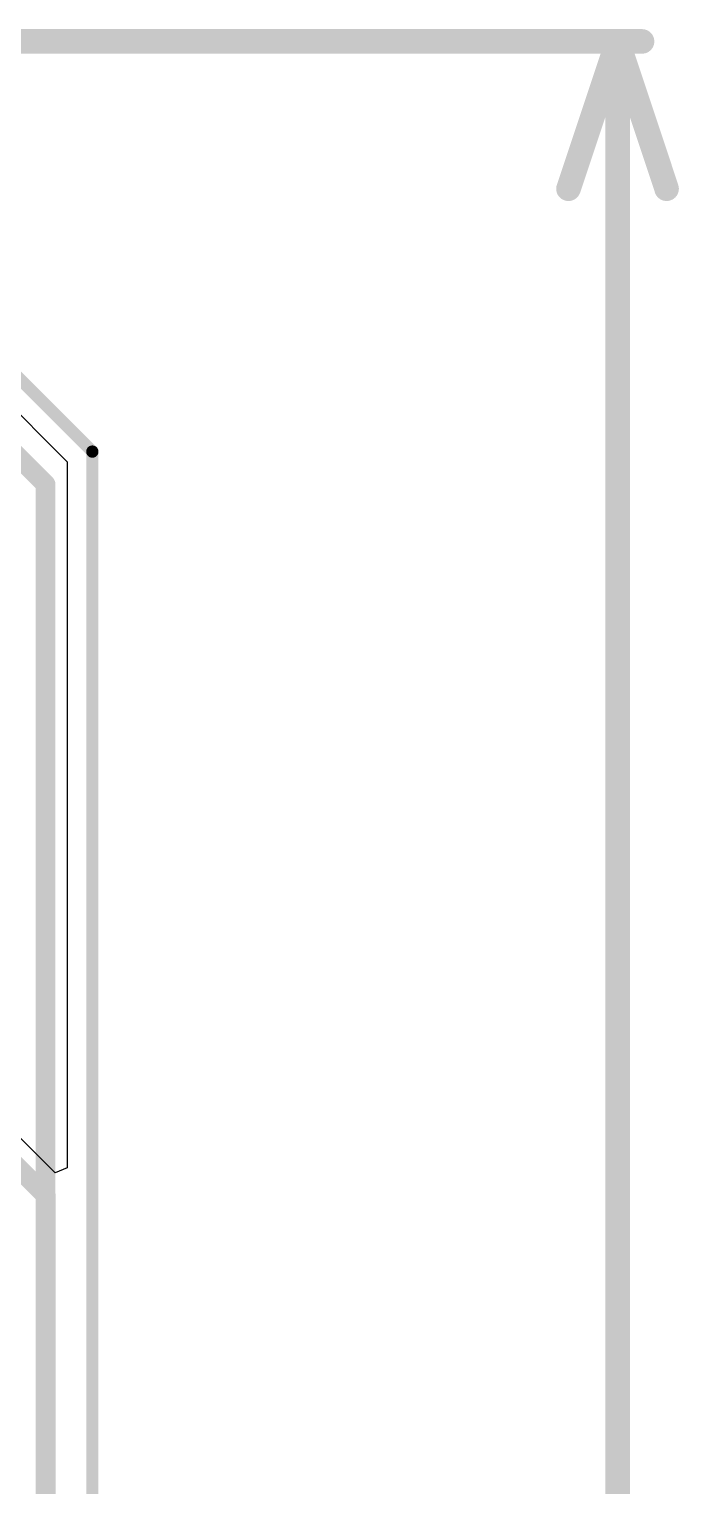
# Model space of a CAD drawing. Header units: inches. Extents: x -6 to 328, y -12 to 81.
# Drawn here: x 36 to 42.72, y 21.71 to 36.78 of the extents above; entities that cross this region are included whole.
import ezdxf

# ---------------------------------------------------------------- set-up
doc = ezdxf.new("R2010")
doc.units = ezdxf.units.IN
for name, color, linetype in [('Board Outline', 216, 'Continuous'), ('Bottom Layer', 5, 'Continuous'), ('Dimensions', 6, 'Continuous'), ('Top Layer', 1, 'Continuous')]:
    doc.layers.add(name, color=color, linetype=linetype)

msp = doc.modelspace()

# ---------------------------------------------------------------- linework, layer by layer
at = {"layer": 'Board Outline', "const_width": 0.127}
for points in [[(32.407, 36.65), (36.65, 32.407)], [(36.65, 32.407), (36.65, -1.407)]]:
    msp.add_lwpolyline(points, dxfattribs=at)
at = {"layer": 'Board Outline', "const_width": 0.0635}
msp.add_lwpolyline([(36.618, 32.407, 1), (36.682, 32.407, 1)], format="xyb", close=True, dxfattribs=at)
msp.add_lwpolyline([(36.618, 32.407, 1), (36.682, 32.407, 1)], format="xyb", close=True, dxfattribs=at)
at = {"layer": 'Bottom Layer'}
for p, q in [((32.3, 36.391), (36.391, 32.3)), ((36.391, 32.3), (36.391, 24.997)), ((36.264, 24.945), (35.166, 26.043)), ((36.391, 24.997), (36.264, 24.945))]:
    msp.add_line(p, q, dxfattribs=at)
at = {"layer": 'Bottom Layer', "const_width": 0.203}
for points in [[(35.001, 25.878), (36.17, 24.71)], [(36.17, -0.933), (36.17, 24.71)]]:
    msp.add_lwpolyline(points, dxfattribs=at)
at = {"layer": 'Bottom Layer', "const_width": 0.102}
msp.add_lwpolyline([(36.119, 24.71, 1), (36.22, 24.71, 1)], format="xyb", close=True, dxfattribs=at)
msp.add_lwpolyline([(36.119, 24.71, 1), (36.22, 24.71, 1)], format="xyb", close=True, dxfattribs=at)
at = {"layer": 'Dimensions', "const_width": 0.254}
for points in [[(32.725, 36.65), (42.342, 36.65)], [(41.58, 35.126), (42.088, 36.65)], [(42.088, 20.451), (42.088, 36.65)], [(42.088, 36.65), (42.596, 35.126)]]:
    msp.add_lwpolyline(points, dxfattribs=at)
at = {"layer": 'Dimensions', "const_width": 0.127}
for points in [[(42.024, 36.65, 1), (42.151, 36.65, 1)], [(42.024, 36.65, 1), (42.151, 36.65, 1)], [(42.024, 36.65, 1), (42.151, 36.65, 1)], [(42.278, 36.65, 1), (42.405, 36.65, 1)], [(41.516, 35.126, 1), (41.643, 35.126, 1)], [(42.532, 35.126, 1), (42.659, 35.126, 1)]]:
    msp.add_lwpolyline(points, format="xyb", close=True, dxfattribs=at)
at = {"layer": 'Top Layer', "const_width": 0.203}
for points in [[(35.067, 33.167), (36.166, 32.068)], [(36.166, 19.834), (36.166, 32.068)]]:
    msp.add_lwpolyline(points, dxfattribs=at)
at = {"layer": 'Top Layer', "const_width": 0.102}
msp.add_lwpolyline([(36.115, 32.068, 1), (36.217, 32.068, 1)], format="xyb", close=True, dxfattribs=at)
msp.add_lwpolyline([(36.115, 32.068, 1), (36.217, 32.068, 1)], format="xyb", close=True, dxfattribs=at)

doc.saveas('drawing.dxf')
